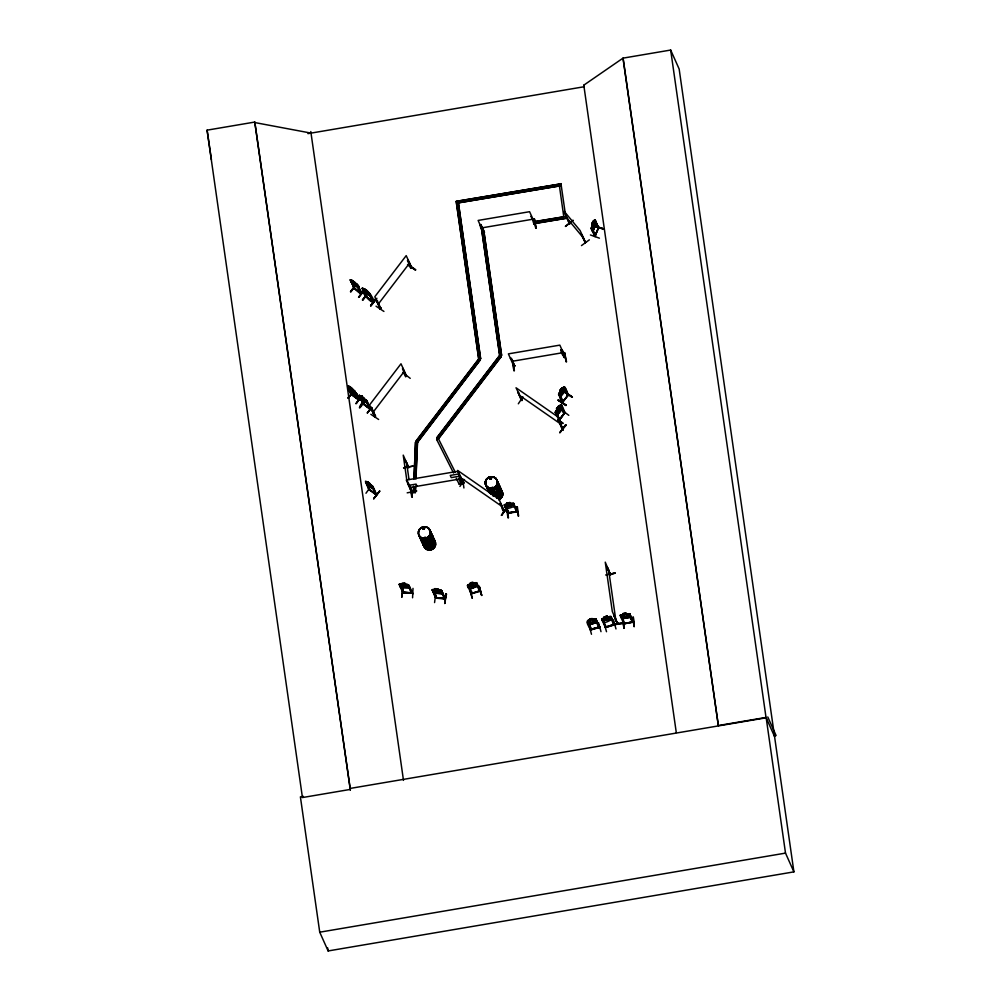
<?xml version="1.0" encoding="UTF-8"?>
<svg xmlns="http://www.w3.org/2000/svg" width="1001" height="1001" viewBox="0 0 1001 1001"><rect width="100%" height="100%" fill="white"/><g stroke="black" fill="none" stroke-linecap="round" stroke-linejoin="round"><path stroke-width="1.5" d="M590.415 234.96L599.436 238.175M415.628 486.511L415.365 492.592L413.476 492.58L413.626 486.273M413.964 478.666L415.528 442.192L417.43 442.192L480.205 359.985L478.691 358.934L456.181 201.376L561.06 183.834L456.181 201.376M413.476 492.58L413.738 486.499M414.064 478.903L415.528 442.192M415.365 492.592L415.528 486.273M415.853 478.678L417.43 442.192L415.915 441.141L478.691 358.934L480.568 358.621L478.791 359.171L416.016 441.378L417.53 442.429L415.953 478.916M610.597 573.886L610.46 575.2L610.185 573.898M617.329 623.648L613.888 615.327L617.329 623.748L617.091 622.597L617.692 622.847L617.717 623.711L612.312 611.548L605.255 562.149L610.297 574.174M408.996 585.735C404.729 580.205 419.857 607.519 408.621 584.747L399.161 584.421L400.212 584.071M400.15 584.046L404.98 583.345L405.392 584.271L404.98 583.345M400.375 585.36L399.524 584.997L403.791 592.917L400.4 585.034M401.776 587.862L400.287 586.799L401.776 587.862L409.246 588.188L409.822 587.312M402.202 584.234L400.875 584.409L401.651 586.123L406.544 587.061L407.807 586.398L407.032 584.672L405.305 584.296L407.57 584.359M403.165 587.95L401.814 597.334L402.64 587.912M399.174 584.321L402.94 592.917L402.652 592.217M402.777 592.492L412.462 592.867L402.865 592.129L403.728 592.492M403.728 592.855L403.741 592.267M411.373 593.193L408.145 585.372M412.575 597.785L413 588.363M561.874 408.946L562.124 407.207M565.14 390.89L564.214 386.786M565.227 390.953L565.465 389.226M412.249 491.816L406.756 479.817L403.228 455.117L408.746 467.63L408.158 466.916M408.608 467.454L404.942 459.734L408.658 467.317M569.894 223.686L566.216 216.391M585.085 242.505L585.172 242.217M434.834 588.676L435.235 589.702L432.094 589.714L435.848 598.223L432.445 590.29L433.32 590.365L436.674 597.872L445.195 598.648L444.231 598.173M435.648 597.447L436.699 598.248L433.32 590.365M435.122 589.551L434.709 588.638L437.887 588.901C443.418 592.242 435.685 587.9 432.194 589.739M434.572 602.577L435.785 593.205M441.028 591.015L441.904 591.09L441.028 591.015L444.431 598.948L444.306 598.21M441.604 590.527L440.453 590.002L441.604 590.527L445.282 598.973L441.516 590.427M446.484 594.119L445.883 593.918L444.732 603.453L446.471 594.106M444.732 603.453L445.958 593.943M462.725 482.707L463.801 483.033L459.659 474.987L463.513 483.108M503.566 510.41C502.64 513.313 500.8 501.363 500.125 503.528M521.008 399.849L521.559 399.837M557.394 416.541L516.028 387.787L522.209 400.337L518.068 392.354L521.233 400.262M562.224 428.103L562.112 427.827M562.074 427.865L562.662 428.34M351.151 394.657C336.874 367.229 375.312 414.564 351.401 394.331M358.733 399.637L351.338 394.081M352.139 394.882L347.998 386.836L352.039 394.682M358.12 399.462L358.421 399.074M361.336 293.381L358.02 286.098C356.957 289.377 368.268 300.851 353.578 287.988M353.703 288.326L354.567 288.864L350.363 279.842L352.69 283.934L358.733 288L351.401 282.407M360.886 292.843L360.685 292.517M357.92 285.11L361.661 293.393L360.911 292.555M365.54 296.309L366.729 296.909L363.288 289.352C358.984 290.14 372.735 305.505 372.985 301.138M369.982 294.407L369.482 293.656L373.423 301.964L372.472 301.176M362.487 403.566L370.057 409.209M363.476 403.753L370.182 409.246L366.266 400.926L366.741 401.689M362.5 403.653L363.325 404.366L363.376 403.703M359.972 395.683L359.121 395.395L362.812 403.528L370.395 408.934L366.641 400.7L361.786 397.197L364.902 400.613L364.126 398.886M376.664 494.719C366.929 487.137 370.733 493.931 366.504 482.357L365.603 482.119L368.756 489.301M375.963 494.019L376.626 494.557L369.744 489.589M379.767 308.408L380.418 307.545M411.549 267.33L410.835 268.08M598.686 227.49L594.732 236.123L595.445 235.385M598.373 227.377L598.085 228.628L598.836 227.803M559.659 419.494L556.068 412.099L555.542 412.8L562.787 428.616L561.999 428.078M563 401.501L562.512 402.502L568.28 394.995L567.742 395.733L564.114 387.95L564.914 387.45L568.355 394.92L562.187 402.389L558.558 394.194M568.243 394.644L562.537 402.202M564.251 413.526C549.386 433.533 569.018 407.445 564.414 413.338M370.845 414.301L378.628 419.469M594.719 219.694L595.97 224.024L593.13 230.831L592.317 230.906L591.103 228.391L594.819 219.732L594.194 220.358M598.485 227.652L594.769 236.411L591.153 228.303L593.48 222.697L594.256 224.424L593.13 227.127L592.354 225.413M471.997 593.38L471.959 593.092M590.302 629.842L591.128 629.429M587.975 622.297C585.285 620.345 594.556 631.331 590.365 629.391M605.48 627.064L606.356 626.914L605.18 626.951M411.586 491.303L412.575 492.279L411.724 492.517M412.187 491.866L412.037 491.166M592.217 225.1L592.517 228.578L594.581 225.162L594.081 221.246L593.343 222.397L592.955 221.346L591.754 224.249L592.267 225.2L591.804 224.174M591.804 229.004L591.829 228.103L595.12 236.599L595.495 235.71M424.699 528.44L423.098 528.978L423.961 527.489M422.96 528.29L424.061 527.865M423.611 527.89L423.486 528.853L423.148 528.24M424.336 528.503A6.119 5.818 -24.1 0 0 422.797 528.966A6.206 5.893 -24.1 0 1 424.374 528.541L424.374 528.353M424.199 527.777L424.374 528.591L423.398 528.828M424.887 537.575L424.95 538.012M425.613 537.537L424.749 537.8M489.889 478.541L490.89 477.715L491.291 478.716M490.177 478.566L491.066 478.928L491.391 478.028M491.966 487.725L492.555 487.187L491.816 487.875M610.11 574.011L606.956 566.766L610.335 574.924M514.702 366.091L511.336 358.596L510.422 358.421L511.298 358.27L514.802 366.078L513.601 365.59M507.745 513.088L508.646 512.75M508.821 512.937L517.442 511.361L508.833 512.775M517.242 511.461L513.563 503.253L510.272 503.578L509.934 502.502L506.781 503.14L509.947 502.602M624.849 623.285L623.823 623.786L620.145 615.302L629.642 613.688L633.445 622.209L624.036 623.798M624.699 623.686L633.295 621.558M633.158 621.959L624.812 623.41M592.955 221.346L591.754 224.249M593.443 222.435L594.194 220.295M598.523 228.578L595.095 220.245L598.823 227.978M598.473 228.641L595.407 220.345M594.144 226.101L603.353 228.816L594.106 225.901M593.13 230.831L595.97 224.024M558.571 394.331L560.347 391.479L559.934 390.44M560.147 405.217L561.01 404.742L555.13 412.262M596.433 622.66L597.059 621.471M611.436 620.107C614.063 617.479 606.106 623.473 604.266 622.247M379.93 308.458L380.705 307.82L379.892 308.683M376.589 301.088L377.39 300.575L376.589 301.088L380.155 308.859L380.83 308.095M410.685 267.918L411.273 267.142M411.186 268.318L407.457 260.685L407.983 259.985L411.686 267.68L406.206 255.618L374.824 296.721L380.267 308.783L380.743 308.083M375.488 415.978C375.4 417.304 374.562 415.152 374.95 417.029L369.607 404.879L401.001 363.776L406.481 375.85M374.737 416.754L375.325 415.978L374.737 416.754L371.384 409.259L371.909 408.558L375.613 416.253M405.493 375.976C405.668 377.915 407.044 374.099 405.868 376.539L405.931 375.337M480.205 590.853L471.058 593.606L480.292 590.565M479.429 591.153L480.405 591.178L471.183 593.881L467.467 585.41M479.479 591.078L480.405 590.84M590.177 629.491C588.588 625.049 581.731 618.53 595.92 618.893L599.799 627.327L590.49 630.054M590.29 629.429L599.712 627.014L598.636 627.352M591.253 629.879L591.128 629.216M595.407 619.782L596.258 619.544L595.407 619.782L598.798 627.665L599.586 626.739M598.748 627.627L598.661 626.976M610.96 616.441L601.664 619.056L605.392 627.527L614.601 624.411M606.193 627.026L606.231 626.639M613.851 624.799L614.601 624.186L606.356 627.026M610.835 616.391L614.639 624.924L611.261 616.991L610.497 617.554L611.261 616.991M562.036 402.027L562.712 401.263M567.817 394.444L567.68 395.733L564.114 387.95M564.589 412.399C563.713 419.319 556.919 391.016 564.989 412.988M564.376 413.313L559.396 419.331M514.126 506.869C516.816 504.667 508.483 509.496 506.781 508.145L505.292 507.407L506.844 508.108M630.643 616.178L630.104 617.329L622.772 618.618L621.271 617.88M630.768 616.266L630.205 617.354L622.772 618.618M560.347 391.366L559.521 392.93L560.285 394.657L563.388 391.766L564.026 389.764L563.25 388.038L562.149 389.001M556.994 409.346L556.168 410.923L556.944 412.65L560.034 409.759L560.673 407.757L559.909 406.031L558.796 406.994M603.34 228.816L594.319 225.625M405.58 376.213L406.181 375.575M569.256 223.536L564.164 211.299L580.08 230.505L585.522 242.467M581.581 234.96L585.247 242.818L584.809 242.192M490.315 477.965L491.366 478.578A6.206 5.893 -24.1 0 0 489.802 479.004M490.115 478.903L491.616 478.641M598.335 227.465L595.095 220.245M376.038 306.193L383.921 311.436M565.89 405.555L558.133 400.162L566.128 405.03M558.358 399.649L566.103 405.267L558.108 400.212M558.083 420.508L562.85 423.173L558.32 420.182M483.458 231.844L484.497 232.332L482.069 226.927M483.345 232.282L484.196 232.182M534.772 223.611L533.883 223.661M534.146 223.486C535.485 226.088 530.755 214.902 530.755 216.416M484.309 232.407L483.458 232.557L478.128 220.433L529.579 211.699L535.072 223.749L534.109 223.924L534.934 223.448M411.436 491.854L412.037 491.654M411.561 492.129L412.625 491.941L411.711 492.429L406.268 480.055L457.707 471.321L463.25 483.683L462.012 483.283M514.489 365.465L513.601 365.991L514.752 365.753M463.125 483.746L458.833 473.974L450.262 475.425L451.238 477.615L459.809 476.163M565.202 356.907L564.139 357.094L565.115 357.119M565.252 357.557C559.021 353.653 560.547 342.142 565.377 357.495L559.834 345.132L508.383 353.866L513.863 366.278M505.455 505.655C503.053 503.616 511.524 515.115 507.857 512.6M516.428 511.136L516.629 511.924L513.113 504.016L513.976 503.878L513.113 504.016M517.292 511.761L517.104 511.073M623.648 623.198L624.586 622.997M623.911 623.535L633.245 621.896M624.774 623.661L621.396 615.803L620.57 616.266L621.396 615.803M632.494 622.121L629.091 614.489L629.967 614.339L629.091 614.489M633.345 622.209L629.541 613.726M409.159 588.163L409.722 587.199M442.054 593.693L442.717 592.892L442.042 593.793M436.611 597.935L435.735 597.91M569.144 223.273L569.569 223.899M407.72 260.873L407.983 259.985M411.211 267.217L410.623 267.993L411.624 267.717M411.011 268.093L411.261 267.442M415.753 269.744L407.945 264.402M352.99 393.693L355.48 395.533L355.03 394.444L356.106 395.095M352.74 390.315L355.142 391.954L348.698 388.3M372.172 408.746L371.384 409.259M402.515 369.031C402.289 366.241 404.391 375.738 405.805 376.614M410.222 378.34L402.715 372.585M518.768 392.83L517.867 392.617M522.922 396.884L518.318 403.803M464.514 479.517L459.909 486.448M462.862 482.857L457.62 470.432L498.986 499.186L504.466 511.311L503.791 510.785M561.899 428.528C551.226 403.315 567.58 439.877 561.961 427.852M559.909 432.695L565.64 424.787L566.116 425.225M566.103 425.2L559.847 432.67L565.615 424.774M501.438 515.202L507.269 507.457L501.539 515.365M501.501 515.327L507.257 507.444M349.649 386.724L352.69 389.314L349.649 386.724L349.862 388.801L354.804 392.192M348.773 388.688L356.056 394.344L356.494 393.881L355.981 394.269M347.81 397.985L354.104 390.553L352.615 389.289M352.352 392.68L348.248 398.285L352.352 392.605L351.676 390.853L354.829 394.219L349.875 390.69L356.781 395.658L355.03 394.444L355.38 395.445M355.418 392.342L354.917 391.591L358.858 399.912L350.951 394.281L351.939 394.507M355.393 391.404L354.341 390.603M354.016 390.478L358.095 399.499L354.917 391.591M361.824 395.758L356.031 403.641L361.861 395.783M356.068 403.641L361.974 395.958M354.004 287.975L350.638 280.555L354.767 288.601L353.879 287.7M359.046 287.712C360.723 285.072 344.632 276.414 352.79 281.456L352.352 280.368L356.644 284.221L350.438 291.691L356.343 283.984M351.338 281.043L350.425 280.818M355.305 283.058L354.467 281.957M357.044 284.259L353.003 281.681L356.143 285.06L355.368 283.333M358.02 286.098L357.532 285.348M364.689 292.254L362.324 288.15L366.529 296.584M362.349 288.313C369.945 288.964 381.644 311.974 366.091 296.346M363.288 289.352L362.387 289.126M364.051 291.028L358.621 297.372L363.613 290.628M363.763 290.828L358.571 297.234M366.791 290.528L363.013 288.538M368.305 292.292L362.387 300L367.868 293.693M362.825 300.3L367.805 293.531M370.683 296.309L364.652 292.242L371.058 295.946L370.545 296.321M371.058 295.946L369.807 293.506L364.952 289.99L368.105 293.368L367.329 291.641M375.575 298.936L370.645 305.705L375.725 299.136M376.889 298.273L370.583 305.693L375.613 298.974M370.996 305.968L376.013 299.337M378.178 304.229L409.572 263.113M372.973 412.387L404.354 371.283M415.64 442.417L417.53 442.429L480.205 359.985M436.861 437.587L499.637 355.38L501.626 355.292L499.749 355.605L436.974 437.825L438.476 438.876L501.251 356.656L499.637 355.38L481.994 231.882L483.871 231.569L501.514 355.055M501.151 356.419L438.375 438.638L436.661 439.489L438.375 438.638L455.255 472.172M560.347 391.479L559.859 390.49C564.501 386.624 564.226 383.533 568.067 394.682M561.874 388.025L559.859 390.49M563.601 387.224L559.021 393.055M563.1 401.726C555.317 383.946 561.498 402.352 562.112 401.989M559.159 394.995L559.684 394.294M564.389 388.138L564.914 387.45M565.29 390.916L560.66 396.796L559.672 396.809M557.006 409.459L556.506 408.483L560.172 405.155M555.755 411.098L557.082 409.409L556.581 408.433M555.805 412.988L556.343 412.287M561.035 406.131L561.574 405.443M558.896 420.307L564.652 412.75L560.935 404.679M568.806 415.34L561.286 409.634M349.875 389.151L351.614 390.377L351.201 389.464M350.225 391.328L351.564 392.867M353.165 392.029L354.141 392.104L353.716 391.053L351.263 389.376M357.545 396.934L351.514 392.855L357.92 396.559L357.407 396.947M357.92 396.559L356.343 393.418M362.925 403.541L359.459 396.021L363.588 404.079M365.715 399.925L359.86 395.708L361.549 396.796M360.147 396.521L359.246 396.283M360.222 397.872L361.549 399.424M360.373 397.847L367.83 403.228C365.428 390.302 351.814 422.047 365.553 399.712M363.588 397.772L361.073 395.958M363.225 397.51L364.064 398.611M364.377 400.575L359.622 407.407M371.521 407.344L367.38 412.988M371.609 407.482L367.279 412.925L371.959 407.745M366.504 482.357L365.603 482.119M370.357 484.421L372.522 487.349L369.244 485.498L366.892 482.132L368.005 482.732C366.028 479.316 372.109 486.423 369.945 483.496M373.823 489.426L367.855 485.247L374.099 489.001M371.596 485.335L365.978 493.243M372.109 485.685C375.838 488.851 361.874 478.015 367.943 482.807L367.492 481.719M375.763 494.582L372.622 486.761L376.414 494.819M375.775 493.943L375.788 494.669L376.001 493.968M372.622 486.761L375.65 494.306M379.742 491.203L373.736 498.823M379.654 491.153L373.636 498.761L379.579 490.99M564.639 391.654L572.409 397.047L564.401 391.954M572.021 397.297L564.251 391.929M424.724 537.237L425.675 537.437M403.578 592.617L402.84 592.905M412.324 593.268L402.852 592.817M556.068 412.099L559.484 419.532M436.599 598.223L435.71 597.484L435.848 598.223M406.018 375.713L402.765 368.155M375.162 416.116L372.447 409.759M591.353 629.879L587.887 621.984M595.182 235.598L591.829 228.103M565.39 226.276L573.16 220.233L565.552 226.476M569.782 223.536L565.94 216.078M589.364 239.84L581.468 245.595M565.165 357.319L564.439 357.232M463.05 483.508L462.062 483.195M508.783 513.2L505.405 505.33M517.392 511.786L507.87 513.363M467.492 585.51L468.38 584.897M604.329 622.184L602.777 621.533L601.689 619.156L602.69 618.53M303.416 796.358L300.4 796.871L319.732 932.194L328.128 950.95L793.906 871.871L679.153 69.006L670.67 50.05L622.997 58.146L583.733 85.21M408.696 467.605L408.558 466.954M490.24 477.69L491.391 477.64M470.42 584.196L469.006 584.959L469.782 586.686L474.537 586.123L475.75 584.934L474.975 583.22L473.298 583.358C473.498 581.256 468.368 582.932 470.445 584.296M504.179 504.929L507.957 513.388L504.279 504.829L513.676 503.328M621.171 614.802L620.145 615.302M605.217 626.864L605.53 627.527M606.256 627.327L602.902 619.444L602.139 619.994L602.902 619.444M614.627 624.887L605.492 627.502M459.134 484.121L460.735 483.045L459.134 484.121L456.231 478.34M411.749 491.478L408.395 484.021M472.159 598.11L469.732 589.101L472.284 598.248M589.101 625.425L591.491 634.271M604.016 622.735L606.506 631.719M599.624 627.477L599.499 626.764M626.351 614.001L625.913 612.975L622.772 613.613L623.298 614.551L621.846 615.027L622.609 616.754L627.477 616.716L628.728 615.715L627.965 613.988L626.238 613.951M534.034 223.261L534.008 223.936M565.052 357.307L564.301 357.682L560.998 349.837M507.845 512.925L517.342 511.373M483.095 233.984L482.219 227.803L482.907 232.42M484.096 236.987L482.645 227.577L483.258 232.357M512.862 361.486L513.863 370.82L512.937 361.323M410.773 487.525L412.274 496.921L410.347 487.75M411.749 496.996L410.397 487.737M508.483 517.792L507.006 508.533M507.945 517.867L506.656 508.596M622.997 619.006L623.923 628.353L622.635 619.056M624.324 628.265L623.01 618.868M569.406 223.06L569.857 223.661M470.032 583.383L472.91 582.532M476.951 583.37L476.188 583.921L476.951 583.37L480.33 591.303L476.526 582.77C473.911 583.646 464.527 583.358 468.493 588.012L469.957 588.613L477.214 586.498C479.529 583.833 471.896 589.827 469.932 588.513L468.493 588.012M468.593 585.81C466.779 585.598 472.309 590.527 472.134 593.606M479.141 586.348L481.681 595.332M471.296 593.893C470.933 594.181 472.459 592.454 471.183 593.668M592.217 618.706L589.339 619.544L589.752 620.47M607.282 616.003L604.216 617.004L607.282 616.003L607.632 617.079L609.284 616.841L610.059 618.568L608.846 619.757L604.091 620.307L603.315 618.58L604.629 617.93M602.64 618.505L604.754 617.93L604.191 616.904M607.632 617.079L609.822 616.403M598.51 622.672L601 631.669M613.475 619.957L615.99 628.953M591.228 629.191L598.585 627.126M591.341 629.579L598.661 627.439M606.268 626.714L613.588 624.574M521.759 400.35L521.096 399.849M521.871 400.625L521.146 399.95M462.812 482.169L463.601 482.707M463.063 482.482L463.813 482.983L463.038 482.194M503.403 510.86L504.204 510.885M504.066 511.498L500.325 503.265M361.211 293.343L353.991 288.05M365.953 296.371L373.423 301.376M362.612 403.19L370.395 408.934M363.25 404.304L359.271 395.382M368.969 489.039L369.807 489.764M480.13 224.674L480.993 224.524L484.309 232.457C482.144 233.508 478.728 223.686 481.043 224.837M534.359 218.806L536.261 228.103M535.748 228.215L534.296 218.806L535.798 228.165M561.048 350.162L561.911 350.012M566.553 361.849L564.614 352.552L566.028 361.799M409.171 484.459L408.345 484.934L409.221 484.784L412.487 492.392L409.221 484.784M458.883 476.026C460.272 474.599 466.003 494.857 458.933 476.351M462.662 478.853L463.913 487.988M462.199 483.145L463.088 483.083M411.711 492.429L412.575 492.279M607.419 567.542L610.46 575.2M609.709 574.086L615.265 573.185L609.709 574.111M614.013 616.166L614.226 615.265M622.309 622.747L612.675 624.449L622.447 623.398L612.8 625.074M774.424 735.848L776.1 735.547L767.78 716.954M403.591 467.742L413.238 466.078L403.616 467.93M407.182 492.842L416.754 490.965M350.125 789.451L302.44 797.547L207.094 130.155L254.78 122.059L350.363 789.989L254.78 122.059M307.945 133.633L584.021 86.762L583.796 85.198L676.276 732.507M559.784 185.886L458.32 202.865L561.311 185.635M481.494 227.94L532.932 219.206M533.47 221.721L533.833 223.761L565.978 218.306L533.721 223.523L533.47 221.721L565.728 216.504M535.097 221.696L562.662 217.017M511.736 361.361L563.188 352.627M409.359 485.235L416.066 484.109L417.042 486.286M409.622 487.55L461.073 478.816M517.342 506.794L518.643 516.053M621.133 614.889L623.298 614.551M633.295 617.254L634.108 626.626L633.32 617.267M622.997 58.146L718.343 725.537L766.015 717.442L774.574 736.548M350.15 788.425L766.178 717.792L785.51 853.115L793.906 871.871M319.732 932.194L785.51 853.115M479.329 586.448L481.694 595.495L479.279 586.448M479.679 591.491L479.241 590.878M595.007 236.324L598.648 227.577M435.247 589.602L433.796 589.777L434.572 591.491L436.486 592.367L440.69 592.016L439.927 590.29L438.2 589.852M435.91 597.71L445.17 598.535M445.107 598.961L435.66 598.11M592.217 230.868L593.155 230.731M479.654 591.453L476.101 583.621M613.963 625.074L610.41 617.242M412.124 593.055L403.766 592.342M518.205 516.116L516.754 506.731M632.732 617.204L634.184 626.576M413.363 492.354L415.265 492.354M510.26 503.478L511.974 503.516L512.75 505.242L508.546 506.744L506.631 506.281L505.855 504.554L507.307 503.978L506.769 503.04M594.819 618.956L595.92 618.893M401.914 583.345L404.879 583.47M411.486 592.504L412.262 592.554M559.659 396.659L560.698 396.709M556.306 414.652L557.432 414.752C566.579 401.401 560.172 414.376 556.331 414.802M432.407 590.615L433.27 590.69M436.649 597.61L445.245 598.323M629.654 613.788L626.251 614.051L625.825 613.025M357.42 285.936L352.49 282.52L351.726 280.793L352.865 281.381L352.452 280.455M369.369 294.256L364.452 290.828L363.688 289.114L364.814 289.689L364.402 288.763M356.231 394.869L352.915 393.068L350.55 389.714M366.153 401.514L362.888 399.662L360.535 396.296L361.649 396.884M255.017 122.597L311.023 133.108M595.933 222.209L595.92 224.061M593.368 222.272L593.055 221.384M594.068 225.938L603.203 229.166M356.731 395.608L357.545 395.958L356.669 395.695M347.66 386.211L348.461 386.561M350.363 279.842L351.163 280.192M350.3 279.93L351.101 280.28M362.262 288.238L363.125 288.513M349.124 388.851L349.987 389.114M521.308 399.499L522.209 400.337M562.474 428.866L561.886 428.441M358.658 399.837L357.97 399.236M587.875 624.048L589.301 624.637L587.8 624.186M359.184 395.307L359.922 395.62M366.328 481.519L365.478 481.231L369.507 490.152M376.351 495.02L368.956 489.627M434.772 593.08L433.208 592.091L434.759 593.18M411.736 491.954L408.471 484.434M407.57 264.677L415.503 270.045M407.632 264.827L415.402 269.982M558.52 420.895L559.234 421.371M521.421 399.862L522.122 400.3M353.215 393.643L354.88 395.007M463.513 483.245L462.737 482.582M503.678 510.773L504.379 511.211M503.478 511.036L504.179 511.524M499.637 355.38L501.251 356.656M558.846 406.881L558.433 405.956M478.691 358.934L480.305 360.21M558.333 419.957L562.85 423.173M558.108 420.458L562.537 423.548M519.381 395.295L560.748 424.049M354.604 282.269L352.94 280.906M366.566 290.578L364.902 289.214M365.966 296.071L366.741 296.859M353.979 287.8L361.586 293.293M460.973 477.94L502.339 506.694M353.991 392.042L356.806 394.081L354.054 391.954L355.455 393.143M363.363 397.81L361.724 396.421M361.561 399.336L367.467 403.578M367.53 481.881L369.87 483.583M372.072 485.76L368.143 483.033L371.258 486.448L370.495 484.722M372.41 487.024L373.098 487.525M354.842 392.542L353.766 392.58L355.868 394.732L351.589 391.816L352.715 391.866L350.538 389.627L355.33 393.368M351.439 390.252L350.388 389.977L352.99 393.806M363.989 398.573L365.39 399.787L369.432 408.833M490.252 479.129L489.939 478.503M376.651 494.632L372.998 486.536M355.142 391.954L356.431 393.481M355.092 391.942L356.369 393.556M567.517 218.806L583.433 238.013M367.968 485.185L366.654 483.633L367.905 485.26M458.646 478.878L460.848 483.27M436.661 439.489L453.541 473.023M592.805 222.109L592.079 223.849M592.142 228.203L595.557 235.836M581.844 234.747L585.485 242.505M559.434 185.948L563.738 216.591M718.343 725.537L623.148 58.496M561.786 387.963L562.237 389.064M561.486 388.651L560.322 390.165M559.421 394.106L562.675 401.664M560.773 405.943L564.339 413.713M481.994 231.882L499.749 355.605M555.205 412.187L557.219 416.554M558.733 420.62L562.087 428.128M458.158 201.301L480.568 358.621M615.215 573.085L605.655 574.987M629.141 614.814L632.607 622.397L632.332 621.721M625.362 613.263L623.473 613.588M514.389 370.733L512.875 361.348M613.888 615.327L617.217 622.935M606.744 616.366L604.892 616.904M595.833 618.943L596.959 621.496M592.63 619.632L592.279 618.543C588.375 618.468 590.477 620.32 588.313 621.133L589.088 622.86L593.843 622.297L595.057 621.108L594.281 619.381L592.717 619.569M591.741 618.906L589.889 619.456M409.071 264.302L410.748 268.268M509.384 502.802L507.482 503.115M506.894 503.053L507.319 504.079L505.13 504.316M377.114 300.4L380.768 308.22M369.482 293.656L372.685 301.526L368.593 292.405L366.779 290.415M366.429 290.277L367.129 291.416M360.698 293.255L356.631 284.096L350.863 291.992M472.972 582.369L473.385 583.295M472.434 582.745L470.583 583.283M410.885 487.662L412.274 496.921M366.266 400.926L369.619 408.433M363.576 397.66L364.001 398.686M351.839 388.225L350.312 387.174M352.64 392.805L353.353 393.944M349.724 386.636L350.162 387.737M351.076 394.432L347.797 387.099M437.787 588.926L438.275 589.927M207.094 130.155L211.424 159.735M404.429 583.508L402.515 583.42M399.286 584.334L400.387 586.799M610.372 575.024L610.16 574.099M476.626 582.72L475.488 582.682M617.579 622.584L617.792 623.498M670.67 50.05L766.015 717.442M560.948 183.596L565.978 218.306M608.608 569.657L615.665 619.043M483.983 231.794L501.626 355.292M458.383 202.84L480.668 358.846M456.293 201.614L478.791 359.171M406.594 462.625L409.009 479.604M310.798 131.544L403.491 780.392M327.677 947.872L328.128 950.95M496.896 481.881A6.119 5.818 -24.1 0 1 496.283 491.641A6.119 5.818 -24.1 0 1 487.199 487.712M496.884 481.694A6.206 5.893 -24.1 0 1 496.271 491.591A6.206 5.893 -24.1 0 1 487.062 487.612M497.647 483.633A6.094 5.793 -24.1 0 1 496.346 493.718A6.131 5.831 -24.1 0 1 487.962 487.912A6.094 5.793 -24.1 0 0 496.346 493.718A6.131 5.831 -24.1 0 0 497.672 483.608A6.131 5.831 -24.1 0 1 496.321 493.681A6.131 5.831 -24.1 0 1 487.925 487.85A6.094 5.793 -24.1 0 0 496.283 493.593A6.094 5.793 -24.1 0 0 497.597 483.521M497.059 480.568A6.206 5.893 -24.1 0 1 494.582 489.789A6.206 5.893 -24.1 0 1 486.098 485.435M496.734 481.544A6.106 5.806 -24.1 0 1 496.121 491.278A6.106 5.806 -24.1 0 1 487.062 487.362M497.084 480.855A6.106 5.806 -24.1 0 1 494.644 489.927A6.106 5.806 -24.1 0 1 486.286 485.635M496.934 480.505A6.119 5.818 -24.1 0 1 494.494 489.589A6.119 5.818 -24.1 0 1 486.123 485.297M489.789 478.953A6.119 5.818 -24.1 0 1 491.316 478.491M499.537 487.787A6.119 5.818 -24.1 0 1 496.684 498.373M499.524 487.6A6.206 5.893 -24.1 0 1 496.646 498.335M501.413 490.565A6.094 5.793 -24.1 0 1 498.986 499.624A6.094 5.793 -24.1 0 0 500.237 489.426M497.735 483.833A6.094 5.793 -24.1 0 1 498.898 491.966A6.094 5.793 -24.1 0 1 490.427 493.405M489.301 492.379A6.094 5.793 -24.1 0 1 488.088 489.639M500.287 489.439A6.131 5.831 -24.1 0 1 498.961 499.587M488.776 491.441A6.206 5.893 -24.1 0 1 488.776 489.889M500.487 488.475A6.106 5.806 -24.1 0 1 496.534 498.01M498.598 485.723A6.106 5.806 -24.1 0 1 495.758 496.283M488.926 491.541A6.106 5.806 -24.1 0 1 488.926 490.015M499.486 487.487A6.206 5.893 -24.1 0 1 498.148 497.76M488.738 491.328A6.206 5.893 -24.1 0 1 488.726 489.777A6.119 5.818 -24.1 0 0 489.176 492.655M500.375 487.687A6.119 5.818 -24.1 0 1 492.479 495.695M498.448 485.372A6.119 5.818 -24.1 0 1 499.574 486.398M501.438 490.553A6.131 5.831 -24.1 0 1 498.998 499.649M431.031 532.92A6.119 5.818 -24.1 0 1 428.591 542.016A6.119 5.818 -24.1 0 1 420.22 537.725M431.043 532.757A6.206 5.893 -24.1 0 1 428.566 541.966A6.206 5.893 -24.1 0 1 420.082 537.612M430.68 533.658A6.094 5.793 -24.1 0 1 430.067 543.368A6.131 5.831 -24.1 0 1 420.983 539.451A6.094 5.793 -24.1 0 0 430.067 543.368A6.131 5.831 -24.1 0 0 430.693 533.621A6.131 5.831 -24.1 0 1 430.117 543.48A6.094 5.793 -24.1 0 1 421.108 539.639A6.131 5.831 -24.1 0 0 430.117 543.48A6.094 5.793 -24.1 0 0 430.755 533.833M420.971 539.326A6.094 5.793 -24.1 0 0 430.017 543.243A6.094 5.793 -24.1 0 0 430.618 533.52A6.131 5.831 -24.1 0 1 430.055 543.318A6.131 5.831 -24.1 0 1 420.958 539.389M430.117 530.68A6.206 5.893 -24.1 0 1 427.64 539.902A6.106 5.806 -24.1 0 1 419.306 535.648M419.156 535.548A6.206 5.893 -24.1 0 0 427.64 539.902A6.106 5.806 -24.1 0 0 430.105 530.868M430.868 532.582A6.106 5.806 -24.1 0 1 428.428 541.654A6.106 5.806 -24.1 0 1 420.082 537.374M430.08 530.58A6.206 5.893 -24.1 0 1 427.602 539.789A6.206 5.893 -24.1 0 1 419.106 535.435A6.119 5.818 -24.1 0 0 428.215 539.226A6.119 5.818 -24.1 0 0 428.828 529.479M432.545 537.787A6.119 5.818 -24.1 0 1 434.897 541.579M434.897 543.105A6.119 5.818 -24.1 0 1 428.115 548.448A6.119 5.818 -24.1 0 1 422.847 542.092M432.545 537.6A6.206 5.893 -24.1 0 1 431.206 547.872A6.206 5.893 -24.1 0 1 422.71 541.966M434.371 540.452A6.094 5.793 -24.1 0 1 431.193 549.787A6.094 5.793 -24.1 0 1 423.598 543.706M434.434 540.49A6.131 5.831 -24.1 0 1 431.231 549.874A6.131 5.831 -24.1 0 1 423.586 543.756M421.746 539.789A6.206 5.893 -24.1 0 0 430.242 545.695A6.206 5.893 -24.1 0 0 431.569 535.422A6.119 5.818 -24.1 0 1 431.519 544.669A6.119 5.818 -24.1 0 1 422.197 542.667M434.309 539.777A6.106 5.806 -24.1 0 1 429.542 548.022A6.106 5.806 -24.1 0 1 422.71 541.741M432.382 537.449A6.106 5.806 -24.1 0 1 433.508 538.488M431.619 535.735A6.106 5.806 -24.1 0 1 431.006 545.47A6.106 5.806 -24.1 0 1 421.947 541.554M432.495 537.499A6.206 5.893 -24.1 0 1 431.168 547.76A6.206 5.893 -24.1 0 1 422.672 541.854M421.784 541.203A6.119 5.818 -24.1 0 1 421.771 539.677M434.709 593.105L442.154 593.731L434.709 593.105M562.287 389.314L560.485 391.666L561.261 393.393L563.062 391.028L562.287 389.314M558.133 406.644L557.119 408.471L558.133 406.644M558.933 407.294L557.132 409.659L557.907 411.386L559.709 409.021L558.933 407.294M473.435 583.671L470.558 584.509L471.321 586.236L474.211 585.385L473.435 583.671M592.742 619.832L589.852 620.683L590.628 622.409L593.505 621.558L592.742 619.832M607.745 617.292L604.867 618.13L605.63 619.857L608.52 619.018L607.745 617.292M596.496 622.572L589.264 624.787L596.496 622.572M510.397 503.791L507.444 504.291L508.208 506.005L511.161 505.505L510.397 503.791M626.376 614.251L623.423 614.752L624.199 616.478L627.152 615.978L626.376 614.251M405.443 584.609L402.465 584.471L403.24 586.198L406.206 586.323L405.443 584.609M437.324 589.038L435.435 588.876L437.324 589.038M438.338 590.152L435.385 589.902L436.148 591.629L439.114 591.879L438.338 590.152M352.752 389.602L350.375 387.95L353.528 391.316L352.752 389.602M490.603 488.363A6.094 5.793 -24.1 0 0 496.934 480.067A6.131 5.831 -24.1 0 0 486.524 479.179A6.131 5.831 -24.1 0 0 490.603 488.4A6.131 5.831 -24.1 0 0 497.009 480.13A6.131 5.831 -24.1 0 0 486.549 479.229A6.131 5.831 -24.1 0 0 490.628 488.463A6.131 5.831 -24.1 0 0 496.996 480.117A6.131 5.831 -24.1 0 0 486.549 479.241A6.131 5.831 -24.1 0 0 490.64 488.463A6.131 5.831 -24.1 0 0 496.971 480.055A6.119 5.818 -24.1 0 0 486.524 479.179A6.119 5.818 -24.1 0 0 490.603 488.388A6.119 5.818 -24.1 0 0 496.959 480.067A6.094 5.793 -24.1 0 0 486.549 479.191A6.094 5.793 -24.1 0 0 490.603 488.363M490.69 488.538A6.094 5.793 -24.1 0 0 497.022 480.242A6.094 5.793 -24.1 0 0 486.624 479.366A6.094 5.793 -24.1 0 0 490.69 488.538M494.106 496.333A6.206 5.893 -24.1 0 0 498.598 485.523A6.206 5.893 -24.1 0 1 494.056 496.221M423.623 538.363A6.094 5.793 -24.1 0 0 429.955 530.08A6.131 5.831 -24.1 0 0 419.532 529.179A6.131 5.831 -24.1 0 0 423.623 538.4A6.131 5.831 -24.1 0 0 429.992 530.067A6.094 5.793 -24.1 0 0 419.557 529.191A6.094 5.793 -24.1 0 0 423.623 538.363M423.698 538.551A6.094 5.793 -24.1 0 0 430.03 530.255A6.094 5.793 -24.1 0 0 419.644 529.379A6.094 5.793 -24.1 0 0 423.698 538.551"/></g></svg>
